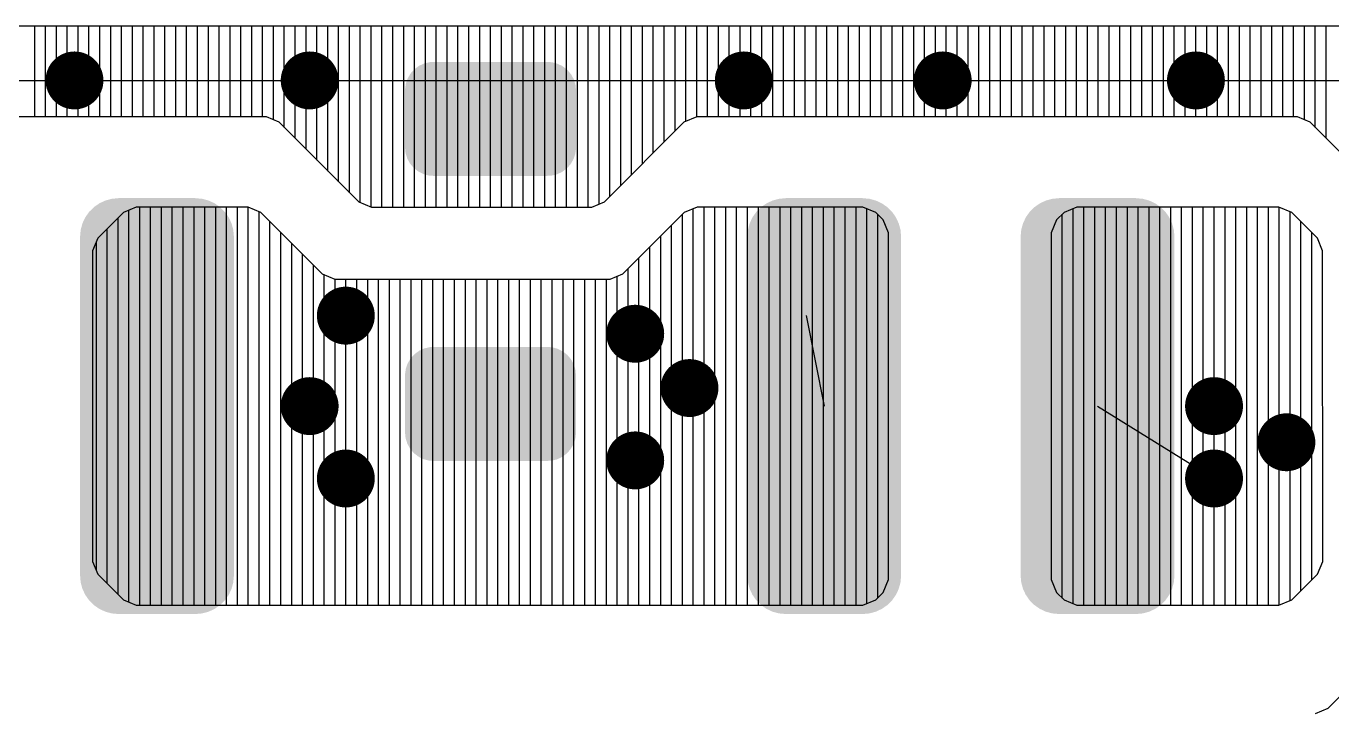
# Model space of a CAD drawing. Extents: x 295 to 953, y 10 to 290.
# Drawn here: x 678.62 to 716.44, y 223.68 to 243.44 of the extents above; entities that cross this region are included whole.
import ezdxf

# ---------------------------------------------------------------- set-up
doc = ezdxf.new("R2010")
doc.units = 0
doc.header["$LTSCALE"] = 5
doc.header["$MEASUREMENT"] = 0
doc.layers.get('0').update_dxf_attribs({"linetype": 'CONTINUOUS', "lineweight": 25})
doc.layers.add('DV-INT-A3_TOP', color=10, linetype='CONTINUOUS')

msp = doc.modelspace()

# ---------------------------------------------------------------- linework, layer by layer
at = {"const_width": 0.838}
for points in [[(679.605, 241.873, 1), (680.443, 241.873, 1)], [(686.416, 241.873, 1), (687.254, 241.873, 1)], [(698.989, 241.873, 1), (699.827, 241.873, 1)], [(704.751, 241.873, 1), (705.589, 241.873, 1)], [(712.085, 241.873, 1), (712.924, 241.873, 1)], [(687.463, 235.063, 1), (688.302, 235.063, 1)], [(695.845, 234.539, 1), (696.684, 234.539, 1)], [(697.417, 232.967, 1), (698.255, 232.967, 1)], [(686.416, 232.444, 1), (687.254, 232.444, 1)], [(712.609, 232.444, 1), (713.448, 232.444, 1)], [(714.705, 231.396, 1), (715.543, 231.396, 1)], [(695.845, 230.872, 1), (696.684, 230.872, 1)], [(687.463, 230.348, 1), (688.302, 230.348, 1)], [(712.609, 230.348, 1), (713.448, 230.348, 1)]]:
    msp.add_lwpolyline(points, format="xyb", close=True, dxfattribs=at)
for points in [[(689.673, 241.93), (689.745, 242.054), (694.472, 241.93), (694.404, 242.054)], [(689.745, 242.054), (689.757, 242.073), (694.404, 242.054), (694.387, 242.073)], [(689.757, 242.073), (689.854, 242.18), (694.387, 242.073), (694.296, 242.18)], [(689.854, 242.18), (689.868, 242.197), (694.296, 242.18), (694.275, 242.197)], [(689.868, 242.197), (689.985, 242.282), (694.275, 242.197), (694.165, 242.282)], [(689.985, 242.282), (690.002, 242.295), (694.165, 242.282), (694.14, 242.295)], [(690.002, 242.295), (690.135, 242.356), (694.14, 242.295), (694.016, 242.356)], [(690.135, 242.356), (690.153, 242.365), (694.016, 242.356), (693.986, 242.365)], [(690.153, 242.365), (690.3, 242.399), (693.986, 242.365), (693.856, 242.399)], [(690.3, 242.399), (690.315, 242.403), (693.856, 242.399), (693.797, 242.403)], [(690.315, 242.403), (690.481, 242.408), (693.797, 242.403), (693.713, 242.408)], [(693.666, 242.408), (693.69, 242.409), (693.713, 242.408), (693.69, 242.409)], [(689.597, 241.608), (689.615, 241.749), (694.548, 241.608), (694.534, 241.749)], [(689.615, 241.749), (689.618, 241.773), (694.534, 241.749), (694.526, 241.773)], [(689.618, 241.773), (689.665, 241.908), (694.526, 241.773), (694.484, 241.908)], [(689.665, 241.908), (689.673, 241.93), (694.484, 241.908), (694.472, 241.93)], [(689.597, 241.584), (689.597, 241.608), (694.55, 241.584), (694.548, 241.608)], [(689.599, 241.526), (689.597, 241.584), (694.548, 241.526), (694.55, 241.584)], [(689.599, 241.525), (689.599, 241.526), (694.548, 241.525), (694.548, 241.526)], [(689.599, 239.992), (689.599, 241.525), (694.548, 239.992), (694.548, 241.525)], [(689.597, 239.933), (689.599, 239.991), (694.55, 239.933), (694.548, 239.991)], [(689.599, 239.909), (689.597, 239.933), (694.55, 239.909), (694.55, 239.933)], [(689.599, 239.991), (689.599, 239.992), (694.548, 239.991), (694.548, 239.992)], [(689.613, 239.768), (689.599, 239.909), (694.532, 239.768), (694.55, 239.909)], [(689.621, 239.744), (689.613, 239.768), (694.528, 239.744), (694.532, 239.768)], [(689.663, 239.609), (689.621, 239.744), (694.482, 239.609), (694.528, 239.744)], [(689.675, 239.587), (689.663, 239.609), (694.474, 239.587), (694.482, 239.609)], [(689.743, 239.463), (689.675, 239.587), (694.401, 239.463), (694.474, 239.587)], [(689.76, 239.444), (689.743, 239.463), (694.39, 239.444), (694.401, 239.463)], [(689.851, 239.337), (689.76, 239.444), (694.293, 239.337), (694.39, 239.444)], [(689.872, 239.321), (689.851, 239.337), (694.278, 239.321), (694.293, 239.337)], [(689.982, 239.235), (689.872, 239.321), (694.162, 239.235), (694.278, 239.321)], [(690.007, 239.222), (689.982, 239.235), (694.145, 239.222), (694.162, 239.235)], [(690.13, 239.161), (690.007, 239.222), (694.012, 239.161), (694.145, 239.222)], [(690.161, 239.152), (690.13, 239.161), (693.994, 239.152), (694.012, 239.161)], [(690.291, 239.118), (690.161, 239.152), (693.847, 239.118), (693.994, 239.152)], [(690.35, 239.114), (690.291, 239.118), (693.832, 239.114), (693.847, 239.118)], [(690.434, 239.109), (690.35, 239.114), (693.666, 239.109), (693.832, 239.114)], [(690.457, 239.108), (690.434, 239.109), (690.457, 239.108), (690.481, 239.109)], [(680.586, 238.205), (680.741, 238.312), (684.239, 238.205), (684.087, 238.312)], [(680.741, 238.312), (680.745, 238.315), (684.087, 238.312), (684.081, 238.315)], [(680.745, 238.315), (680.916, 238.394), (684.081, 238.315), (683.912, 238.394)], [(680.916, 238.394), (680.92, 238.396), (683.912, 238.394), (683.905, 238.396)], [(680.92, 238.396), (681.102, 238.445), (683.905, 238.396), (683.726, 238.445)], [(681.102, 238.445), (681.106, 238.446), (683.726, 238.445), (683.715, 238.446)], [(681.106, 238.446), (681.298, 238.463), (683.715, 238.446), (683.528, 238.463)], [(681.298, 238.463), (681.298, 238.466), (683.528, 238.463), (683.528, 238.466)], [(699.911, 238.205), (700.065, 238.312), (703.564, 238.205), (703.411, 238.312)], [(700.065, 238.312), (700.069, 238.315), (703.411, 238.312), (703.405, 238.315)], [(700.069, 238.315), (700.24, 238.394), (703.405, 238.315), (703.237, 238.394)], [(700.24, 238.394), (700.244, 238.396), (703.237, 238.394), (703.23, 238.396)], [(700.244, 238.396), (700.427, 238.445), (703.23, 238.396), (703.05, 238.445)], [(700.427, 238.445), (700.431, 238.446), (703.05, 238.445), (703.039, 238.446)], [(700.431, 238.446), (700.623, 238.463), (703.039, 238.446), (702.853, 238.463)], [(700.623, 238.463), (700.623, 238.466), (702.853, 238.463), (702.853, 238.466)], [(707.828, 238.205), (707.982, 238.312), (711.481, 238.205), (711.328, 238.312)], [(707.982, 238.312), (707.986, 238.315), (711.328, 238.312), (711.322, 238.315)], [(707.986, 238.315), (708.157, 238.394), (711.322, 238.315), (711.153, 238.394)], [(708.157, 238.394), (708.161, 238.396), (711.153, 238.394), (711.146, 238.396)], [(708.161, 238.396), (708.344, 238.445), (711.146, 238.396), (710.967, 238.445)], [(708.344, 238.445), (708.348, 238.446), (710.967, 238.445), (710.956, 238.446)], [(708.348, 238.446), (708.54, 238.463), (710.956, 238.446), (710.769, 238.463)], [(708.54, 238.463), (708.54, 238.466), (710.769, 238.463), (710.769, 238.466)], [(680.255, 237.737), (680.335, 237.907), (684.571, 237.737), (684.491, 237.907)], [(680.335, 237.907), (680.338, 237.912), (684.491, 237.907), (684.488, 237.912)], [(680.338, 237.912), (680.446, 238.065), (684.488, 237.912), (684.381, 238.065)], [(680.446, 238.065), (680.449, 238.069), (684.381, 238.065), (684.377, 238.069)], [(680.449, 238.069), (680.583, 238.201), (684.377, 238.069), (684.244, 238.201)], [(680.583, 238.201), (680.586, 238.205), (684.244, 238.201), (684.239, 238.205)], [(699.58, 237.737), (699.66, 237.907), (703.895, 237.737), (703.816, 237.907)], [(699.66, 237.907), (699.662, 237.912), (703.816, 237.907), (703.813, 237.912)], [(699.662, 237.912), (699.771, 238.065), (703.813, 237.912), (703.706, 238.065)], [(699.771, 238.065), (699.774, 238.069), (703.706, 238.065), (703.701, 238.069)], [(699.774, 238.069), (699.907, 238.201), (703.701, 238.069), (703.569, 238.201)], [(699.907, 238.201), (699.911, 238.205), (703.569, 238.201), (703.564, 238.205)], [(707.497, 237.737), (707.577, 237.907), (711.812, 237.737), (711.733, 237.907)], [(707.577, 237.907), (707.579, 237.912), (711.733, 237.907), (711.73, 237.912)], [(707.579, 237.912), (707.688, 238.065), (711.73, 237.912), (711.622, 238.065)], [(707.688, 238.065), (707.691, 238.069), (711.622, 238.065), (711.618, 238.069)], [(707.691, 238.069), (707.824, 238.201), (711.618, 238.069), (711.486, 238.201)], [(707.824, 238.201), (707.828, 238.205), (711.486, 238.201), (711.481, 238.205)], [(680.186, 237.353), (680.203, 237.546), (684.641, 237.353), (684.623, 237.546)], [(680.203, 237.546), (680.204, 237.551), (684.623, 237.546), (684.622, 237.551)], [(680.204, 237.551), (680.254, 237.732), (684.622, 237.551), (684.573, 237.732)], [(680.254, 237.732), (680.255, 237.737), (684.573, 237.732), (684.571, 237.737)], [(699.51, 237.353), (699.528, 237.546), (703.965, 237.353), (703.948, 237.546)], [(699.528, 237.546), (699.529, 237.551), (703.948, 237.546), (703.947, 237.551)], [(699.529, 237.551), (699.578, 237.732), (703.947, 237.551), (703.898, 237.732)], [(699.578, 237.732), (699.58, 237.737), (703.898, 237.732), (703.895, 237.737)], [(707.427, 237.353), (707.445, 237.546), (711.882, 237.353), (711.865, 237.546)], [(707.445, 237.551), (707.495, 237.732), (711.863, 237.551), (711.815, 237.732)], [(707.445, 237.546), (707.445, 237.551), (711.865, 237.546), (711.863, 237.551)], [(707.495, 237.732), (707.497, 237.737), (711.815, 237.732), (711.812, 237.737)], [(680.186, 237.351), (680.186, 237.353), (684.641, 237.351), (684.641, 237.353)], [(680.186, 227.536), (680.186, 237.351), (684.641, 227.536), (684.641, 237.351)], [(699.51, 237.351), (699.51, 237.353), (703.965, 237.351), (703.965, 237.353)], [(699.51, 227.536), (699.51, 237.351), (703.965, 227.536), (703.965, 237.351)], [(707.427, 237.351), (707.427, 237.353), (711.882, 237.351), (711.882, 237.353)], [(707.427, 227.536), (707.427, 237.351), (711.882, 227.536), (711.882, 237.351)], [(690.002, 234.043), (690.135, 234.104), (694.14, 234.043), (694.016, 234.104)], [(690.135, 234.104), (690.153, 234.113), (694.016, 234.104), (693.986, 234.113)], [(690.153, 234.113), (690.3, 234.147), (693.986, 234.113), (693.856, 234.147)], [(690.3, 234.147), (690.315, 234.151), (693.856, 234.147), (693.797, 234.151)], [(690.315, 234.151), (690.481, 234.156), (693.797, 234.151), (693.713, 234.156)], [(693.666, 234.156), (693.69, 234.157), (693.713, 234.156), (693.69, 234.157)], [(689.673, 233.678), (689.745, 233.802), (694.472, 233.678), (694.404, 233.802)], [(689.745, 233.802), (689.757, 233.821), (694.404, 233.802), (694.387, 233.821)], [(689.757, 233.821), (689.854, 233.928), (694.387, 233.821), (694.296, 233.928)], [(689.854, 233.928), (689.868, 233.944), (694.296, 233.928), (694.275, 233.944)], [(689.868, 233.944), (689.985, 234.03), (694.275, 233.944), (694.165, 234.03)], [(689.985, 234.03), (690.002, 234.043), (694.165, 234.03), (694.14, 234.043)], [(689.597, 233.356), (689.615, 233.497), (694.548, 233.356), (694.534, 233.497)], [(689.597, 233.332), (689.597, 233.356), (694.55, 233.332), (694.548, 233.356)], [(689.615, 233.497), (689.618, 233.521), (694.534, 233.497), (694.526, 233.521)], [(689.618, 233.521), (689.665, 233.656), (694.526, 233.521), (694.484, 233.656)], [(689.665, 233.656), (689.673, 233.678), (694.484, 233.656), (694.472, 233.678)], [(689.599, 233.274), (689.597, 233.332), (694.548, 233.274), (694.55, 233.332)], [(689.599, 233.273), (689.599, 233.274), (694.548, 233.273), (694.548, 233.274)], [(689.599, 231.74), (689.599, 233.273), (694.548, 231.74), (694.548, 233.273)], [(689.597, 231.681), (689.599, 231.739), (694.55, 231.681), (694.548, 231.739)], [(689.599, 231.657), (689.597, 231.681), (694.55, 231.657), (694.55, 231.681)], [(689.599, 231.739), (689.599, 231.74), (694.548, 231.739), (694.548, 231.74)], [(689.613, 231.515), (689.599, 231.657), (694.532, 231.515), (694.55, 231.657)], [(689.621, 231.492), (689.613, 231.515), (694.528, 231.492), (694.532, 231.515)], [(689.663, 231.357), (689.621, 231.492), (694.482, 231.357), (694.528, 231.492)], [(689.675, 231.335), (689.663, 231.357), (694.474, 231.335), (694.482, 231.357)], [(689.743, 231.211), (689.675, 231.335), (694.401, 231.211), (694.474, 231.335)], [(689.76, 231.192), (689.743, 231.211), (694.39, 231.192), (694.401, 231.211)], [(689.851, 231.085), (689.76, 231.192), (694.293, 231.085), (694.39, 231.192)], [(689.872, 231.068), (689.851, 231.085), (694.278, 231.068), (694.293, 231.085)], [(689.982, 230.983), (689.872, 231.068), (694.162, 230.983), (694.278, 231.068)], [(690.007, 230.97), (689.982, 230.983), (694.145, 230.97), (694.162, 230.983)], [(690.13, 230.908), (690.007, 230.97), (694.012, 230.908), (694.145, 230.97)], [(690.161, 230.9), (690.13, 230.908), (693.994, 230.9), (694.012, 230.908)], [(690.291, 230.866), (690.161, 230.9), (693.847, 230.866), (693.994, 230.9)], [(690.35, 230.862), (690.291, 230.866), (693.832, 230.862), (693.847, 230.866)], [(690.434, 230.857), (690.35, 230.862), (693.666, 230.857), (693.832, 230.862)], [(690.457, 230.856), (690.434, 230.857), (690.457, 230.856), (690.481, 230.857)], [(680.186, 227.534), (680.186, 227.536), (684.641, 227.534), (684.641, 227.536)], [(680.203, 227.342), (680.186, 227.534), (684.623, 227.342), (684.641, 227.534)], [(680.204, 227.336), (680.203, 227.342), (684.622, 227.336), (684.623, 227.342)], [(680.253, 227.155), (680.204, 227.336), (684.573, 227.155), (684.622, 227.336)], [(699.51, 227.534), (699.51, 227.536), (703.965, 227.534), (703.965, 227.536)], [(699.528, 227.342), (699.51, 227.534), (703.948, 227.342), (703.965, 227.534)], [(699.529, 227.336), (699.528, 227.342), (703.947, 227.336), (703.948, 227.342)], [(699.578, 227.155), (699.529, 227.336), (703.897, 227.155), (703.947, 227.336)], [(707.427, 227.534), (707.427, 227.536), (711.882, 227.534), (711.882, 227.536)], [(707.444, 227.342), (707.427, 227.534), (711.864, 227.342), (711.882, 227.534)], [(707.446, 227.336), (707.444, 227.342), (711.864, 227.336), (711.864, 227.342)], [(707.495, 227.155), (707.446, 227.336), (711.814, 227.155), (711.864, 227.336)], [(680.256, 227.15), (680.253, 227.155), (684.571, 227.15), (684.573, 227.155)], [(680.335, 226.98), (680.256, 227.15), (684.491, 226.98), (684.571, 227.15)], [(680.338, 226.976), (680.335, 226.98), (684.489, 226.976), (684.491, 226.98)], [(680.446, 226.822), (680.338, 226.976), (684.38, 226.822), (684.489, 226.976)], [(699.58, 227.15), (699.578, 227.155), (703.896, 227.15), (703.897, 227.155)], [(699.66, 226.98), (699.58, 227.15), (703.816, 226.98), (703.896, 227.15)], [(699.663, 226.976), (699.66, 226.98), (703.813, 226.976), (703.816, 226.98)], [(699.77, 226.822), (699.663, 226.976), (703.705, 226.822), (703.813, 226.976)], [(707.497, 227.15), (707.495, 227.155), (711.813, 227.15), (711.814, 227.155)], [(707.576, 226.98), (707.497, 227.15), (711.732, 226.98), (711.813, 227.15)], [(707.58, 226.976), (707.576, 226.98), (711.73, 226.976), (711.732, 226.98)], [(707.687, 226.822), (707.58, 226.976), (711.622, 226.822), (711.73, 226.976)], [(680.45, 226.818), (680.446, 226.822), (684.377, 226.818), (684.38, 226.822)], [(680.582, 226.686), (680.45, 226.818), (684.244, 226.686), (684.377, 226.818)], [(680.587, 226.682), (680.582, 226.686), (684.24, 226.682), (684.244, 226.686)], [(680.74, 226.575), (680.587, 226.682), (684.086, 226.575), (684.24, 226.682)], [(680.746, 226.572), (680.74, 226.575), (684.082, 226.572), (684.086, 226.575)], [(680.914, 226.493), (680.746, 226.572), (683.911, 226.493), (684.082, 226.572)], [(699.775, 226.818), (699.77, 226.822), (703.702, 226.818), (703.705, 226.822)], [(699.907, 226.686), (699.775, 226.818), (703.569, 226.686), (703.702, 226.818)], [(699.912, 226.682), (699.907, 226.686), (703.565, 226.682), (703.569, 226.686)], [(700.064, 226.575), (699.912, 226.682), (703.411, 226.575), (703.565, 226.682)], [(700.07, 226.572), (700.064, 226.575), (703.406, 226.572), (703.411, 226.575)], [(700.239, 226.493), (700.07, 226.572), (703.236, 226.493), (703.406, 226.572)], [(707.691, 226.818), (707.687, 226.822), (711.619, 226.818), (711.622, 226.822)], [(707.823, 226.686), (707.691, 226.818), (711.485, 226.686), (711.619, 226.818)], [(707.829, 226.682), (707.823, 226.686), (711.482, 226.682), (711.485, 226.686)], [(707.981, 226.575), (707.829, 226.682), (711.327, 226.575), (711.482, 226.682)], [(707.987, 226.572), (707.981, 226.575), (711.323, 226.572), (711.327, 226.575)], [(708.156, 226.493), (707.987, 226.572), (711.152, 226.493), (711.323, 226.572)], [(680.921, 226.491), (680.914, 226.493), (683.907, 226.491), (683.911, 226.493)], [(681.101, 226.442), (680.921, 226.491), (683.724, 226.442), (683.907, 226.491)], [(681.112, 226.441), (681.101, 226.442), (683.72, 226.441), (683.724, 226.442)], [(681.298, 226.424), (681.112, 226.441), (683.528, 226.424), (683.72, 226.441)], [(681.298, 226.421), (681.298, 226.424), (683.528, 226.421), (683.528, 226.424)], [(700.246, 226.491), (700.239, 226.493), (703.231, 226.491), (703.236, 226.493)], [(700.425, 226.442), (700.246, 226.491), (703.049, 226.442), (703.231, 226.491)], [(700.436, 226.441), (700.425, 226.442), (703.045, 226.441), (703.049, 226.442)], [(700.623, 226.424), (700.436, 226.441), (702.853, 226.424), (703.045, 226.441)], [(700.623, 226.421), (700.623, 226.424), (702.853, 226.421), (702.853, 226.424)], [(708.163, 226.491), (708.156, 226.493), (711.148, 226.491), (711.152, 226.493)], [(708.342, 226.442), (708.163, 226.491), (710.965, 226.442), (711.148, 226.491)], [(708.353, 226.441), (708.342, 226.442), (710.962, 226.441), (710.965, 226.442)], [(708.54, 226.424), (708.353, 226.441), (710.769, 226.424), (710.962, 226.441)], [(708.54, 226.421), (708.54, 226.424), (710.769, 226.421), (710.769, 226.424)]]:
    msp.add_solid(points)
at = {"layer": 'DV-INT-A3_TOP', "color": 7}
for p, q in [((682.644, 243.445), (669.023, 243.445)), ((678.872, 240.826), (678.872, 243.445)), ((679.186, 240.826), (679.186, 243.445)), ((679.5, 240.826), (679.5, 243.445)), ((679.815, 240.826), (679.815, 243.445)), ((680.129, 240.826), (680.129, 243.445)), ((680.443, 240.826), (680.443, 243.445)), ((680.758, 240.826), (680.758, 243.445)), ((681.072, 240.826), (681.072, 243.445)), ((681.386, 240.826), (681.386, 243.445)), ((681.701, 240.826), (681.701, 243.445)), ((682.015, 240.826), (682.015, 243.445)), ((682.329, 240.826), (682.329, 243.445)), ((682.644, 240.826), (682.644, 243.445)), ((709.361, 243.445), (682.644, 243.445)), ((682.958, 240.826), (682.958, 243.445)), ((683.272, 240.826), (683.272, 243.445)), ((683.587, 240.826), (683.587, 243.445)), ((683.901, 240.826), (683.901, 243.445)), ((684.215, 240.826), (684.215, 243.445)), ((684.53, 240.826), (684.53, 243.445)), ((684.844, 240.826), (684.844, 243.445)), ((685.158, 240.826), (685.158, 243.445)), ((685.473, 240.826), (685.473, 243.445)), ((685.787, 240.733), (685.787, 243.445)), ((686.101, 240.511), (686.101, 243.445)), ((686.416, 240.197), (686.416, 243.445)), ((686.73, 239.883), (686.73, 243.445)), ((687.044, 239.568), (687.044, 243.445)), ((687.359, 239.25), (687.359, 243.445)), ((687.673, 238.935), (687.673, 243.445)), ((687.987, 238.621), (687.987, 243.445)), ((688.302, 238.336), (688.302, 243.445)), ((688.616, 238.206), (688.616, 243.445)), ((688.93, 238.202), (688.93, 243.445)), ((689.245, 238.202), (689.245, 243.445)), ((689.559, 238.202), (689.559, 243.445)), ((689.873, 238.202), (689.873, 243.445)), ((690.187, 238.202), (690.187, 243.445)), ((690.502, 238.202), (690.502, 243.445)), ((690.816, 238.202), (690.816, 243.445)), ((691.13, 238.202), (691.13, 243.445)), ((691.445, 238.202), (691.445, 243.445)), ((691.759, 238.202), (691.759, 243.445)), ((692.073, 238.202), (692.073, 243.445)), ((692.388, 238.202), (692.388, 243.445)), ((692.702, 238.202), (692.702, 243.445)), ((693.016, 238.202), (693.016, 243.445)), ((693.331, 238.202), (693.331, 243.445)), ((693.645, 238.202), (693.645, 243.445)), ((693.959, 238.202), (693.959, 243.445)), ((694.274, 238.202), (694.274, 243.445)), ((694.588, 238.202), (694.588, 243.445)), ((694.902, 238.202), (694.902, 243.445)), ((695.217, 238.294), (695.217, 243.445)), ((695.531, 238.516), (695.531, 243.445)), ((695.845, 238.831), (695.845, 243.445)), ((696.16, 239.145), (696.16, 243.445)), ((696.474, 239.459), (696.474, 243.445)), ((696.788, 239.778), (696.788, 243.445)), ((697.103, 240.092), (697.103, 243.445)), ((697.417, 240.406), (697.417, 243.445)), ((697.731, 240.691), (697.731, 243.445)), ((698.046, 240.821), (698.046, 243.445)), ((698.36, 240.826), (698.36, 243.445)), ((698.674, 240.826), (698.674, 243.445)), ((698.989, 240.826), (698.989, 243.445)), ((699.303, 240.826), (699.303, 243.445)), ((699.617, 240.826), (699.617, 243.445)), ((699.932, 240.826), (699.932, 243.445)), ((700.246, 240.826), (700.246, 243.445)), ((700.56, 240.826), (700.56, 243.445)), ((700.875, 240.826), (700.875, 243.445)), ((701.189, 240.826), (701.189, 243.445)), ((701.503, 240.826), (701.503, 243.445)), ((701.818, 240.826), (701.818, 243.445)), ((702.132, 240.826), (702.132, 243.445)), ((702.446, 240.826), (702.446, 243.445)), ((702.76, 240.826), (702.76, 243.445)), ((703.075, 240.826), (703.075, 243.445)), ((703.389, 240.826), (703.389, 243.445)), ((703.703, 240.826), (703.703, 243.445)), ((704.018, 240.826), (704.018, 243.445)), ((704.332, 240.826), (704.332, 243.445)), ((704.646, 240.826), (704.646, 243.445)), ((704.961, 240.826), (704.961, 243.445)), ((705.275, 240.826), (705.275, 243.445)), ((705.589, 240.826), (705.589, 243.445)), ((705.904, 240.826), (705.904, 243.445)), ((706.218, 240.826), (706.218, 243.445)), ((706.532, 240.826), (706.532, 243.445)), ((706.847, 240.826), (706.847, 243.445)), ((707.161, 240.826), (707.161, 243.445)), ((707.475, 240.826), (707.475, 243.445)), ((707.79, 240.826), (707.79, 243.445)), ((708.104, 240.826), (708.104, 243.445)), ((708.418, 240.826), (708.418, 243.445)), ((708.733, 240.826), (708.733, 243.445)), ((709.047, 240.826), (709.047, 243.445)), ((709.361, 240.826), (709.361, 243.445)), ((740.27, 243.445), (709.361, 243.445)), ((709.676, 240.826), (709.676, 243.445)), ((709.99, 240.826), (709.99, 243.445)), ((710.304, 240.826), (710.304, 243.445)), ((710.619, 240.826), (710.619, 243.445)), ((710.933, 240.826), (710.933, 243.445)), ((711.247, 240.826), (711.247, 243.445)), ((711.562, 240.826), (711.562, 243.445)), ((711.876, 240.826), (711.876, 243.445)), ((712.19, 240.826), (712.19, 243.445)), ((712.505, 240.826), (712.505, 243.445)), ((712.819, 240.826), (712.819, 243.445)), ((713.133, 240.826), (713.133, 243.445)), ((713.448, 240.826), (713.448, 243.445)), ((713.762, 240.826), (713.762, 243.445)), ((714.076, 240.826), (714.076, 243.445)), ((714.391, 240.826), (714.391, 243.445)), ((714.705, 240.826), (714.705, 243.445)), ((715.019, 240.826), (715.019, 243.445)), ((715.333, 240.826), (715.333, 243.445)), ((715.648, 240.733), (715.648, 243.445)), ((715.962, 240.511), (715.962, 243.445)), ((716.276, 240.197), (716.276, 243.445)), ((673.738, 241.873), (680.024, 241.873)), ((680.024, 241.873), (686.835, 241.873)), ((686.835, 241.873), (699.408, 241.873)), ((699.408, 241.873), (705.17, 241.873)), ((705.17, 241.873), (712.505, 241.873)), ((712.505, 241.873), (721.62, 241.873)), ((670.813, 240.826), (681.596, 240.826)), ((681.596, 240.826), (685.573, 240.826)), ((685.573, 240.826), (685.942, 240.671)), ((685.942, 240.671), (688.255, 238.357)), ((695.372, 238.357), (697.685, 240.671)), ((697.685, 240.671), (698.054, 240.826)), ((698.054, 240.826), (706.218, 240.826)), ((706.218, 240.826), (715.434, 240.826)), ((715.434, 240.826), (715.803, 240.671)), ((715.803, 240.671), (719.688, 236.785)), ((688.255, 238.357), (688.624, 238.202)), ((695.003, 238.202), (695.372, 238.357)), ((681.445, 238.051), (680.703, 237.309)), ((681.286, 226.991), (681.286, 237.892)), ((681.814, 238.206), (681.445, 238.051)), ((681.6, 226.769), (681.6, 238.114)), ((685.049, 238.206), (681.814, 238.206)), ((681.914, 226.677), (681.914, 238.206)), ((682.229, 226.677), (682.229, 238.206)), ((682.543, 226.677), (682.543, 238.206)), ((682.857, 226.677), (682.857, 238.206)), ((683.172, 226.677), (683.172, 238.206)), ((683.486, 226.677), (683.486, 238.206)), ((683.8, 226.677), (683.8, 238.206)), ((684.115, 226.677), (684.115, 238.206)), ((684.429, 226.677), (684.429, 238.206)), ((684.743, 226.677), (684.743, 238.206)), ((685.418, 238.051), (685.049, 238.206)), ((685.058, 226.677), (685.058, 238.202)), ((685.372, 226.677), (685.372, 238.072)), ((687.208, 236.262), (685.418, 238.051)), ((688.624, 238.202), (695.003, 238.202)), ((697.685, 238.051), (695.896, 236.262)), ((697.631, 226.677), (697.631, 237.997)), ((698.054, 238.206), (697.685, 238.051)), ((697.945, 226.677), (697.945, 238.156)), ((702.861, 238.206), (698.054, 238.206)), ((698.259, 226.677), (698.259, 238.206)), ((698.574, 226.677), (698.574, 238.206)), ((698.888, 226.677), (698.888, 238.206)), ((699.202, 226.677), (699.202, 238.206)), ((699.517, 226.677), (699.517, 238.206)), ((699.831, 226.677), (699.831, 238.206)), ((700.145, 226.677), (700.145, 238.206)), ((700.46, 226.677), (700.46, 238.206)), ((700.774, 226.677), (700.774, 238.206)), ((701.088, 226.677), (701.088, 238.206)), ((701.403, 226.677), (701.403, 238.206)), ((701.717, 226.677), (701.717, 238.206)), ((702.031, 226.677), (702.031, 238.206)), ((702.346, 226.677), (702.346, 238.206)), ((702.66, 226.677), (702.66, 238.206)), ((703.23, 238.051), (702.861, 238.206)), ((702.974, 226.727), (702.974, 238.156)), ((703.448, 237.833), (703.23, 238.051)), ((703.289, 226.886), (703.289, 237.997)), ((708.687, 238.051), (708.469, 237.833)), ((708.632, 226.886), (708.632, 237.997)), ((709.055, 238.206), (708.687, 238.051)), ((708.946, 226.727), (708.946, 238.156)), ((714.91, 238.206), (709.055, 238.206)), ((709.261, 226.677), (709.261, 238.206)), ((709.575, 226.677), (709.575, 238.206)), ((709.889, 226.677), (709.889, 238.206)), ((710.204, 226.677), (710.204, 238.206)), ((710.518, 226.677), (710.518, 238.206)), ((710.832, 226.677), (710.832, 238.206)), ((711.147, 226.677), (711.147, 238.206)), ((711.461, 226.677), (711.461, 238.206)), ((711.775, 226.677), (711.775, 238.206)), ((712.09, 226.677), (712.09, 238.206)), ((712.404, 226.677), (712.404, 238.206)), ((712.718, 226.677), (712.718, 238.206)), ((713.033, 226.677), (713.033, 238.206)), ((713.347, 226.677), (713.347, 238.206)), ((713.661, 226.677), (713.661, 238.206)), ((713.976, 226.677), (713.976, 238.206)), ((714.29, 226.677), (714.29, 238.206)), ((714.604, 226.677), (714.604, 238.206)), ((715.279, 238.051), (714.91, 238.206)), ((714.919, 226.681), (714.919, 238.202)), ((715.233, 226.811), (715.233, 238.072)), ((716.021, 237.309), (715.279, 238.051)), ((680.971, 227.305), (680.971, 237.578)), ((685.686, 226.677), (685.686, 237.787)), ((697.316, 226.677), (697.316, 237.682)), ((703.599, 237.464), (703.448, 237.833)), ((708.469, 237.833), (708.314, 237.464)), ((715.547, 227.096), (715.547, 237.787)), ((680.703, 237.309), (680.548, 236.941)), ((680.657, 227.691), (680.657, 237.192)), ((686.001, 226.677), (686.001, 237.469)), ((686.315, 226.677), (686.315, 237.154)), ((697.002, 226.677), (697.002, 237.368)), ((703.599, 231.396), (703.599, 237.464)), ((708.314, 237.464), (708.314, 233.491)), ((708.318, 227.419), (708.318, 237.464)), ((715.862, 227.41), (715.862, 237.473)), ((716.172, 236.941), (716.021, 237.309)), ((680.548, 236.941), (680.548, 227.942)), ((686.629, 226.677), (686.629, 236.84)), ((696.688, 226.677), (696.688, 237.054)), ((716.176, 227.942), (716.172, 236.941)), ((686.944, 226.677), (686.944, 236.526)), ((696.059, 226.677), (696.059, 236.421)), ((696.373, 226.677), (696.373, 236.739)), ((687.577, 236.107), (687.208, 236.262)), ((687.258, 226.677), (687.258, 236.241)), ((687.572, 226.677), (687.572, 236.111)), ((695.527, 236.107), (687.577, 236.107)), ((687.887, 226.677), (687.887, 236.107)), ((688.201, 226.677), (688.201, 236.107)), ((688.515, 226.677), (688.515, 236.107)), ((688.83, 226.677), (688.83, 236.107)), ((689.144, 226.677), (689.144, 236.107)), ((689.458, 226.677), (689.458, 236.107)), ((689.773, 226.677), (689.773, 236.107)), ((690.087, 226.677), (690.087, 236.107)), ((690.401, 226.677), (690.401, 236.107)), ((690.716, 226.677), (690.716, 236.107)), ((691.03, 226.677), (691.03, 236.107)), ((691.344, 226.677), (691.344, 236.107)), ((691.659, 226.677), (691.659, 236.107)), ((691.973, 226.677), (691.973, 236.107)), ((692.287, 226.677), (692.287, 236.107)), ((692.602, 226.677), (692.602, 236.107)), ((692.916, 226.677), (692.916, 236.107)), ((693.23, 226.677), (693.23, 236.107)), ((693.544, 226.677), (693.544, 236.107)), ((693.859, 226.677), (693.859, 236.107)), ((694.173, 226.677), (694.173, 236.107)), ((694.487, 226.677), (694.487, 236.107)), ((694.802, 226.677), (694.802, 236.107)), ((695.116, 226.677), (695.116, 236.107)), ((695.43, 226.677), (695.43, 236.107)), ((695.896, 236.262), (695.527, 236.107)), ((695.745, 226.677), (695.745, 236.199)), ((701.214, 235.063), (701.738, 232.444)), ((708.314, 233.491), (708.314, 227.419)), ((709.655, 232.444), (713.028, 230.348)), ((703.603, 227.419), (703.599, 231.396)), ((680.548, 227.942), (680.703, 227.574)), ((716.021, 227.574), (716.176, 227.942)), ((680.703, 227.574), (681.445, 226.832)), ((703.448, 227.05), (703.603, 227.419)), ((708.314, 227.419), (708.469, 227.05)), ((715.279, 226.832), (716.021, 227.574)), ((703.23, 226.832), (703.448, 227.05)), ((708.469, 227.05), (708.687, 226.832)), ((681.445, 226.832), (681.814, 226.677)), ((681.814, 226.677), (696.788, 226.681)), ((696.788, 226.681), (702.861, 226.677)), ((702.861, 226.677), (703.23, 226.832)), ((708.687, 226.832), (709.055, 226.677)), ((709.055, 226.677), (714.91, 226.677)), ((714.91, 226.677), (715.279, 226.832)), ((718.095, 225.457), (716.327, 223.689)), ((716.327, 223.689), (715.958, 223.538))]:
    msp.add_line(p, q, dxfattribs=at)

doc.saveas('drawing.dxf')
